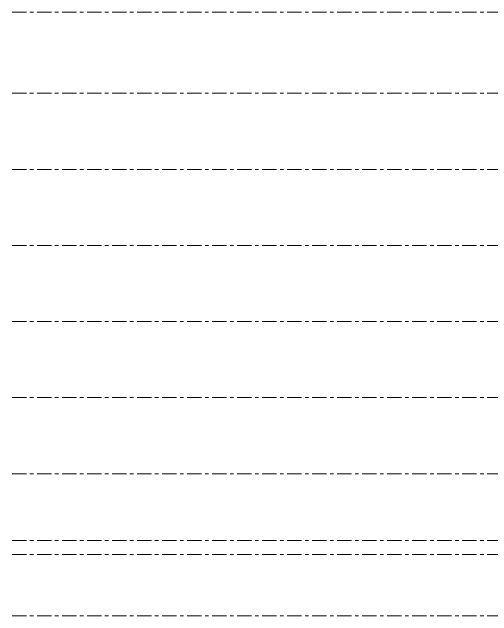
# Model space of a CAD drawing. Header units: inches. Extents: x 6 to 8416, y -388 to 6104.
# Drawn here: x 757 to 1562, y 4982 to 5997 of the extents above; entities that cross this region are included whole.
import ezdxf

# ---------------------------------------------------------------- set-up
doc = ezdxf.new("R2010")
doc.units = ezdxf.units.IN
doc.header["$MEASUREMENT"] = 0
doc.linetypes.add('Center 1_2_', pattern=[42, 24, -6, 6, -6])
doc.layers.add('A-FLOR-LEVL', color=51, linetype='Continuous', lineweight=13)

msp = doc.modelspace()

# ---------------------------------------------------------------- linework, layer by layer
at = {"layer": 'A-FLOR-LEVL', "linetype": 'Center 1_2_'}
for p, q in [((756.61389744, 5997), (2676.64388705, 5997)), ((756.61389744, 5860.5), (2676.64388705, 5860.5)), ((756.61389744, 5732.625), (2676.64388705, 5732.625)), ((756.61389744, 5604.75), (2676.64388705, 5604.75)), ((756.61389744, 5476.875), (2676.64388705, 5476.875)), ((756.61389744, 5349), (2676.64388705, 5349)), ((756.61389744, 5221), (2676.64388705, 5221)), ((756.61389744, 5109), (2676.64388705, 5109)), ((756.61389744, 5085), (2676.64388705, 5085)), ((756.61389744, 4982), (2676.64388705, 4982))]:
    msp.add_line(p, q, dxfattribs=at)

doc.saveas('drawing.dxf')
